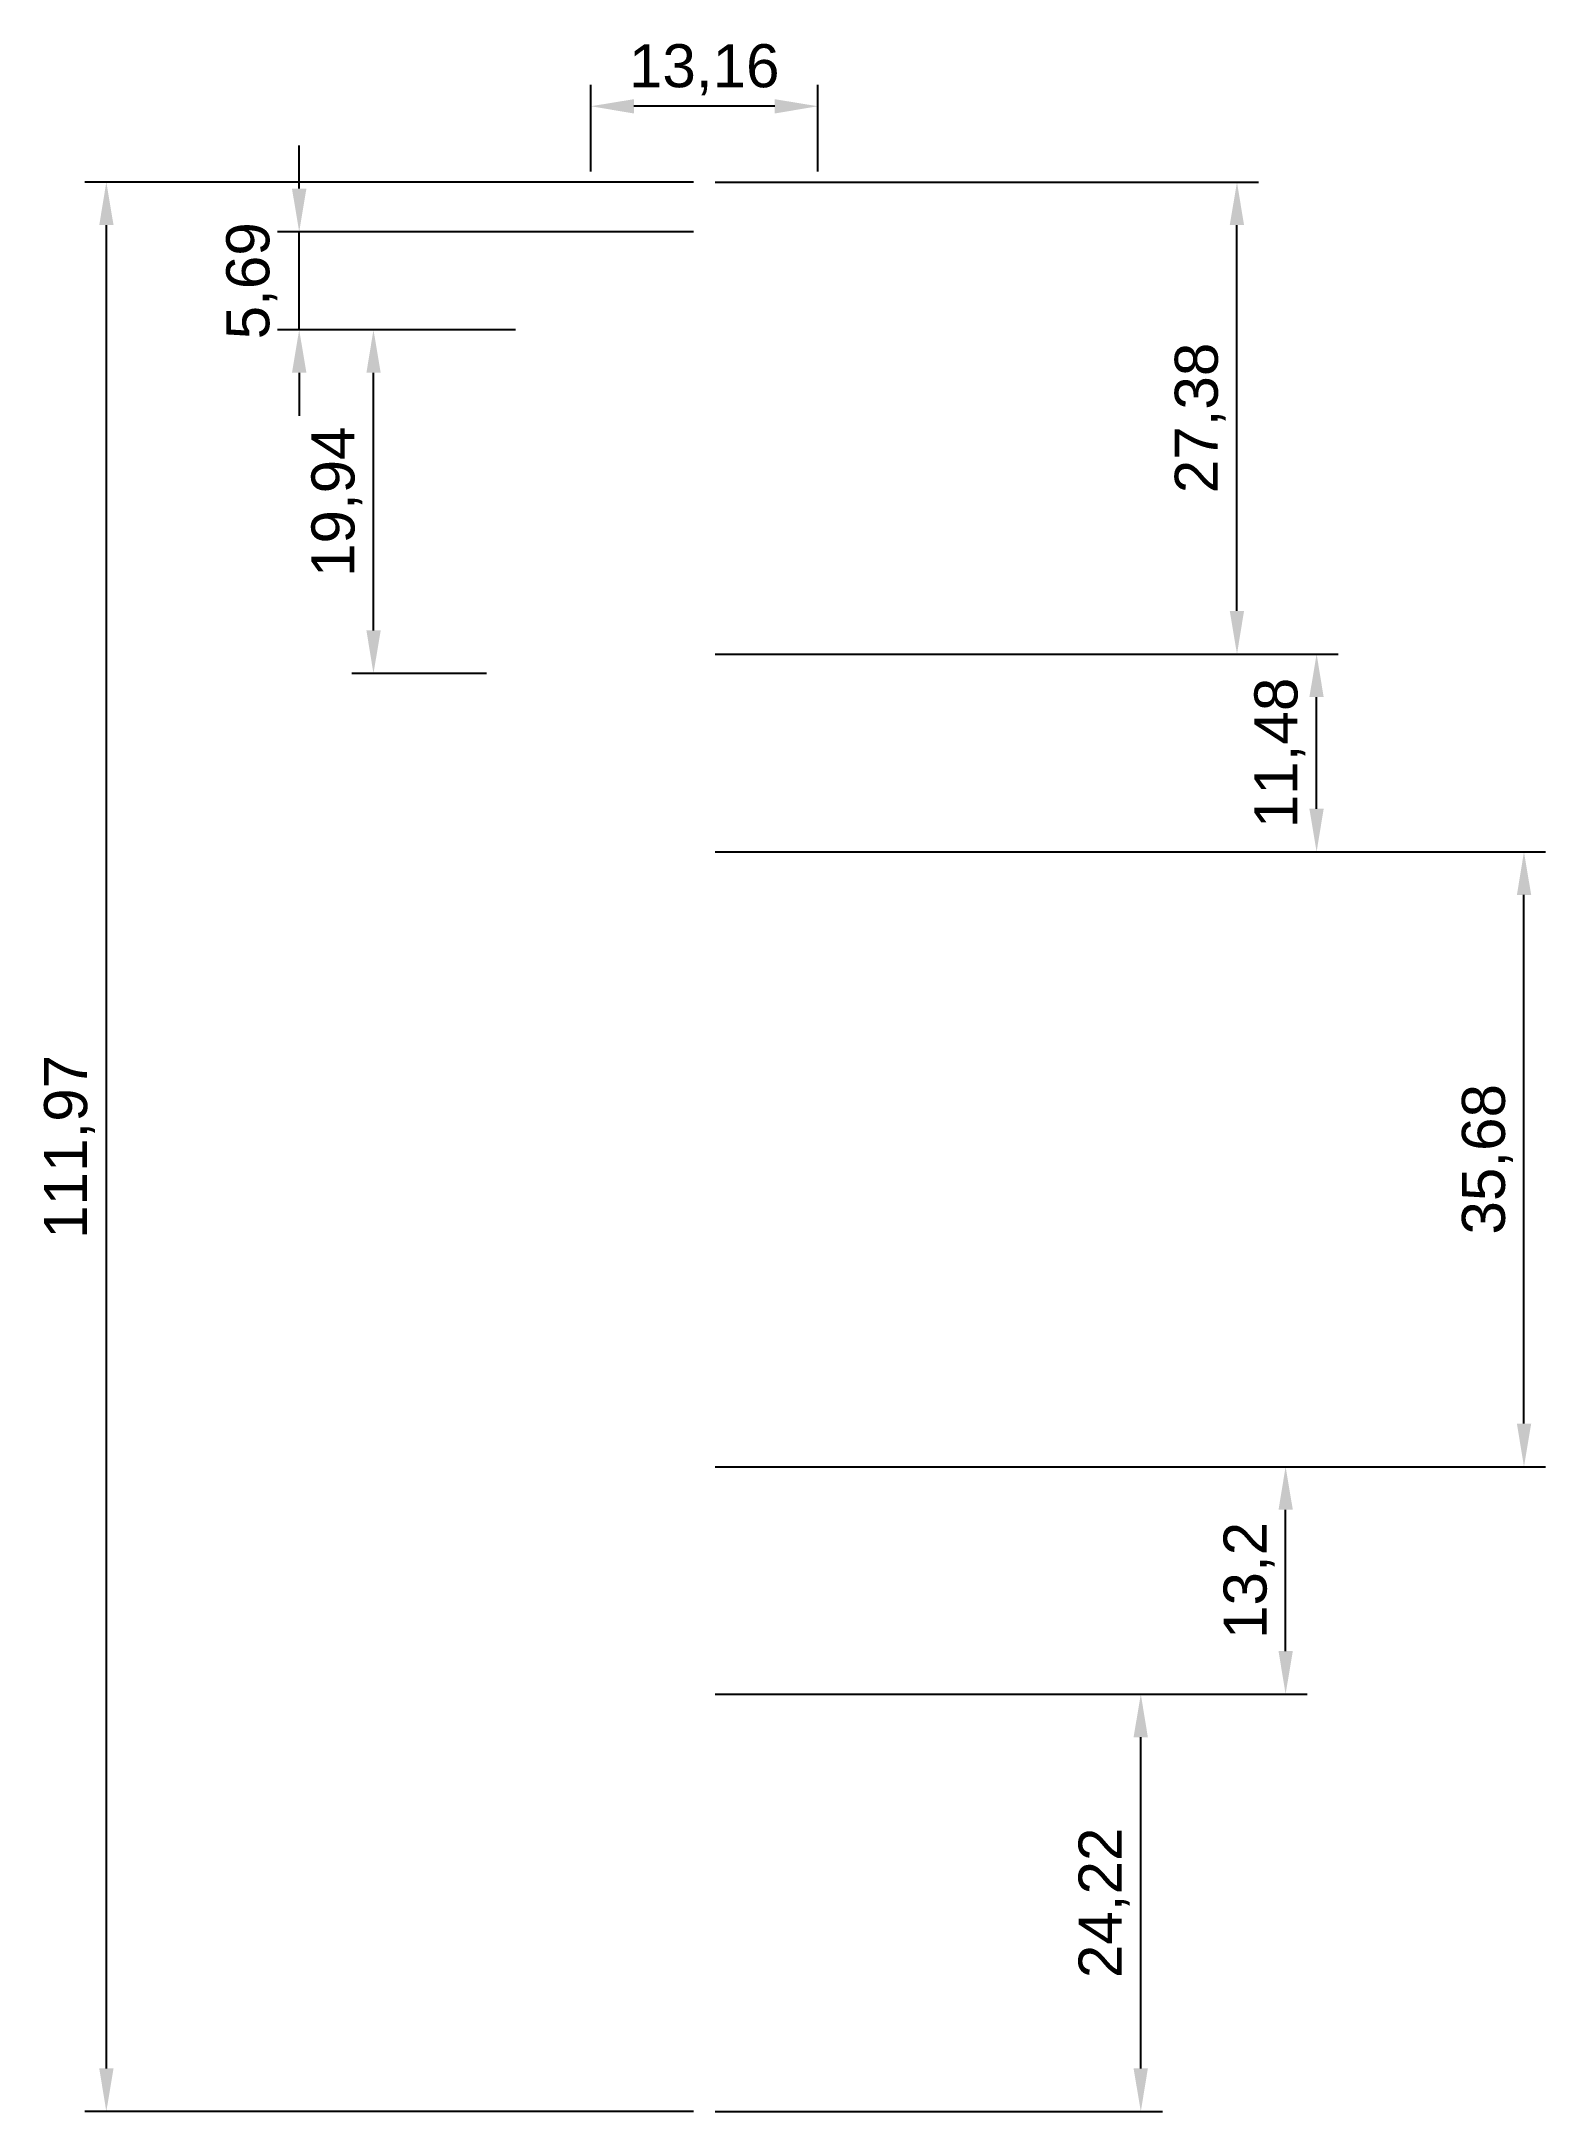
# Model space of a CAD drawing. Header units: centimetres. Extents: x 3776 to 3863, y 1882 to 2002.
import ezdxf

# ---------------------------------------------------------------- set-up
doc = ezdxf.new("R2010")
doc.units = ezdxf.units.CM
doc.styles.get("Standard").update_dxf_attribs({"font": 'arial.ttf'})
doc.dimstyles.new('ISO-25', dxfattribs={"dimtxt": 2.5, "dimasz": 2.5, "dimexe": 1.25, "dimexo": 0.625, "dimtad": 1, "dimtxsty": 'Standard', "dimcen": 2.5, "dimadec": 0, "dimazin": 0, "dimtfac": 1, "dimtmove": 0, "dimatfit": 3, "dimfxl": 1, "dimarcsym": 0})

# ---------------------------------------------------------------- blocks, each defined once
blk = doc.blocks.new('*D2')
at = {"color": 0, "lineweight": -2, "transparency": 16777216}
for p, q in [((3813.61, 1993.68), (3778.29, 1993.68)), ((3779.54, 1991.18), (3779.54, 1884.21)), ((3813.61, 1881.71), (3778.29, 1881.71))]:
    blk.add_line(p, q, dxfattribs=at)
at = {"color": 0, "transparency": 16777216}
for points in [[(3779.13, 1991.18), (3779.96, 1991.18), (3779.54, 1993.68)], [(3779.13, 1884.21), (3779.96, 1884.21), (3779.54, 1881.71)]]:
    blk.add_solid(points, dxfattribs=at)
at = {"layer": 'Defpoints', "color": 0, "transparency": 16777216}
for p in [(3814.23, 1993.68), (3779.54, 1881.71), (3814.23, 1881.71)]:
    blk.add_point(p, dxfattribs=at)
at = {"color": 0, "transparency": 16777216, "insert": (3777.41, 1937.69), "char_height": 2.5, "attachment_point": 5, "rotation": 90}
blk.add_mtext('111,97', dxfattribs=at)
blk = doc.blocks.new('*D3')
at = {"color": 0, "lineweight": -2, "transparency": 16777216}
for p, q in [((3807.65, 1994.3), (3807.65, 1999.33)), ((3820.82, 1994.3), (3820.82, 1999.33)), ((3818.32, 1998.08), (3810.15, 1998.08))]:
    blk.add_line(p, q, dxfattribs=at)
at = {"color": 0, "transparency": 16777216}
for points in [[(3810.15, 1998.49), (3810.15, 1997.66), (3807.65, 1998.08)], [(3818.32, 1998.49), (3818.32, 1997.66), (3820.82, 1998.08)]]:
    blk.add_solid(points, dxfattribs=at)
at = {"layer": 'Defpoints', "color": 0, "transparency": 16777216}
for p in [(3807.65, 1998.08), (3807.65, 1993.68), (3820.82, 1993.68)]:
    blk.add_point(p, dxfattribs=at)
at = {"color": 0, "transparency": 16777216, "insert": (3814.23, 2000.2), "char_height": 2.5, "attachment_point": 5}
blk.add_mtext('13,16', dxfattribs=at)
blk = doc.blocks.new('*D4')
at = {"color": 0, "lineweight": -2, "transparency": 16777216}
for p, q in [((3814.86, 1954.81), (3863.04, 1954.81)), ((3861.79, 1921.63), (3861.79, 1952.31)), ((3814.86, 1919.13), (3863.04, 1919.13))]:
    blk.add_line(p, q, dxfattribs=at)
at = {"color": 0, "transparency": 16777216}
for points in [[(3861.38, 1952.31), (3862.21, 1952.31), (3861.79, 1954.81)], [(3861.38, 1921.63), (3862.21, 1921.63), (3861.79, 1919.13)]]:
    blk.add_solid(points, dxfattribs=at)
at = {"layer": 'Defpoints', "color": 0, "transparency": 16777216}
for p in [(3814.23, 1954.81), (3861.79, 1954.81), (3814.23, 1919.13)]:
    blk.add_point(p, dxfattribs=at)
at = {"color": 0, "transparency": 16777216, "insert": (3859.67, 1936.97), "char_height": 2.5, "attachment_point": 5, "rotation": 90}
blk.add_mtext('35,68', dxfattribs=at)
blk = doc.blocks.new('*D5')
at = {"color": 0, "lineweight": -2, "transparency": 16777216}
for p, q in [((3814.86, 1966.29), (3851.01, 1966.29)), ((3849.76, 1957.31), (3849.76, 1963.79)), ((3814.86, 1954.81), (3851.01, 1954.81))]:
    blk.add_line(p, q, dxfattribs=at)
at = {"color": 0, "transparency": 16777216}
for points in [[(3849.34, 1963.79), (3850.17, 1963.79), (3849.76, 1966.29)], [(3849.34, 1957.31), (3850.17, 1957.31), (3849.76, 1954.81)]]:
    blk.add_solid(points, dxfattribs=at)
at = {"layer": 'Defpoints', "color": 0, "transparency": 16777216}
for p in [(3814.23, 1966.29), (3849.76, 1966.29), (3814.23, 1954.81)]:
    blk.add_point(p, dxfattribs=at)
at = {"color": 0, "transparency": 16777216, "insert": (3847.63, 1960.55), "char_height": 2.5, "attachment_point": 5, "rotation": 90}
blk.add_mtext('11,48', dxfattribs=at)
blk = doc.blocks.new('*D6')
at = {"color": 0, "lineweight": -2, "transparency": 16777216}
for p, q in [((3814.86, 1993.68), (3846.39, 1993.68)), ((3845.14, 1968.79), (3845.14, 1991.18)), ((3814.86, 1966.29), (3846.39, 1966.29))]:
    blk.add_line(p, q, dxfattribs=at)
at = {"color": 0, "transparency": 16777216}
for points in [[(3844.72, 1991.18), (3845.55, 1991.18), (3845.14, 1993.68)], [(3844.72, 1968.79), (3845.55, 1968.79), (3845.14, 1966.29)]]:
    blk.add_solid(points, dxfattribs=at)
at = {"layer": 'Defpoints', "color": 0, "transparency": 16777216}
for p in [(3814.23, 1993.68), (3845.14, 1993.68), (3814.23, 1966.29)]:
    blk.add_point(p, dxfattribs=at)
at = {"color": 0, "transparency": 16777216, "insert": (3843.01, 1979.99), "char_height": 2.5, "attachment_point": 5, "rotation": 90}
blk.add_mtext('27,38', dxfattribs=at)
blk = doc.blocks.new('*D8')
at = {"color": 0, "lineweight": -2, "transparency": 16777216}
for p, q in [((3814.86, 1905.93), (3840.81, 1905.93)), ((3839.56, 1884.21), (3839.56, 1903.43)), ((3814.86, 1881.71), (3840.81, 1881.71))]:
    blk.add_line(p, q, dxfattribs=at)
at = {"color": 0, "transparency": 16777216}
for points in [[(3839.14, 1903.43), (3839.97, 1903.43), (3839.56, 1905.93)], [(3839.14, 1884.21), (3839.97, 1884.21), (3839.56, 1881.71)]]:
    blk.add_solid(points, dxfattribs=at)
at = {"layer": 'Defpoints', "color": 0, "transparency": 16777216}
for p in [(3814.23, 1905.93), (3839.56, 1905.93), (3814.23, 1881.71)]:
    blk.add_point(p, dxfattribs=at)
at = {"color": 0, "transparency": 16777216, "insert": (3837.43, 1893.82), "char_height": 2.5, "attachment_point": 5, "rotation": 90}
blk.add_mtext('24,22', dxfattribs=at)
blk = doc.blocks.new('*D9')
at = {"color": 0, "lineweight": -2, "transparency": 16777216}
for p, q in [((3823.27, 1919.13), (3849.21, 1919.13)), ((3847.96, 1908.43), (3847.96, 1916.63)), ((3823.27, 1905.93), (3849.21, 1905.93))]:
    blk.add_line(p, q, dxfattribs=at)
at = {"color": 0, "transparency": 16777216}
for points in [[(3847.55, 1916.63), (3848.38, 1916.63), (3847.96, 1919.13)], [(3847.55, 1908.43), (3848.38, 1908.43), (3847.96, 1905.93)]]:
    blk.add_solid(points, dxfattribs=at)
at = {"layer": 'Defpoints', "color": 0, "transparency": 16777216}
for p in [(3822.64, 1919.13), (3847.96, 1919.13), (3822.64, 1905.93)]:
    blk.add_point(p, dxfattribs=at)
at = {"color": 0, "transparency": 16777216, "insert": (3845.84, 1912.53), "char_height": 2.5, "attachment_point": 5, "rotation": 90}
blk.add_mtext('13,2', dxfattribs=at)
blk = doc.blocks.new('*D11')
at = {"color": 0, "lineweight": -2, "transparency": 16777216}
for p, q in [((3803.28, 1985.11), (3793.79, 1985.11)), ((3795.04, 1967.66), (3795.04, 1982.61)), ((3801.59, 1965.16), (3793.79, 1965.16))]:
    blk.add_line(p, q, dxfattribs=at)
at = {"color": 0, "transparency": 16777216}
for points in [[(3794.63, 1982.61), (3795.46, 1982.61), (3795.04, 1985.11)], [(3794.63, 1967.66), (3795.46, 1967.66), (3795.04, 1965.16)]]:
    blk.add_solid(points, dxfattribs=at)
at = {"layer": 'Defpoints', "color": 0, "transparency": 16777216}
for p in [(3795.04, 1985.11), (3803.91, 1985.11), (3802.21, 1965.16)]:
    blk.add_point(p, dxfattribs=at)
at = {"color": 0, "transparency": 16777216, "insert": (3792.92, 1975.13), "char_height": 2.5, "attachment_point": 5, "rotation": 90}
blk.add_mtext('19,94', dxfattribs=at)
blk = doc.blocks.new('*D13')
at = {"color": 0, "lineweight": -2, "transparency": 16777216}
for p, q in [((3790.73, 1993.3), (3790.73, 1995.8)), ((3813.61, 1990.8), (3789.48, 1990.8)), ((3790.73, 1985.11), (3790.73, 1990.8)), ((3803.28, 1985.11), (3789.48, 1985.11)), ((3790.73, 1982.61), (3790.73, 1980.11))]:
    blk.add_line(p, q, dxfattribs=at)
at = {"color": 0, "transparency": 16777216}
for points in [[(3790.31, 1993.3), (3791.15, 1993.3), (3790.73, 1990.8)], [(3790.31, 1982.61), (3791.15, 1982.61), (3790.73, 1985.11)]]:
    blk.add_solid(points, dxfattribs=at)
at = {"layer": 'Defpoints', "color": 0, "transparency": 16777216}
for p in [(3790.73, 1990.8), (3814.23, 1990.8), (3803.91, 1985.11)]:
    blk.add_point(p, dxfattribs=at)
at = {"color": 0, "transparency": 16777216, "insert": (3787.98, 1987.95), "char_height": 2.5, "attachment_point": 5, "rotation": 90}
blk.add_mtext('5,69', dxfattribs=at)

msp = doc.modelspace()

# ---------------------------------------------------------------- dimensions: what is measured, and where the dimension line sits
at = {"color": 0}
dim = msp.add_linear_dim(base=(3807.653, 1998.075), p1=(3820.816, 1993.677), p2=(3807.653, 1993.677), dimstyle='ISO-25', dxfattribs=at)
dim.commit()
dim.dimension.update_dxf_attribs({"geometry": '*D3', "text_midpoint": (3814.234, 2000.203)})
at = {"color": 55, "true_color": 0xb19359}
dim = msp.add_linear_dim(base=(3790.73, 1990.797), p1=(3803.908, 1985.105), p2=(3814.234, 1990.797), angle=90, dimstyle='ISO-25', override={"dimtmove": 1}, dxfattribs=at)
dim.commit()
dim.dimension.update_dxf_attribs({"geometry": '*D13', "text_midpoint": (3790.105, 1987.951), "dimtype": 160})
at = {"color": 13, "true_color": 0xbf6149}
dim = msp.add_linear_dim(base=(3779.542, 1881.706), p1=(3814.234, 1993.677), p2=(3814.234, 1881.706), angle=90, dimstyle='ISO-25', dxfattribs=at)
dim.commit()
dim.dimension.update_dxf_attribs({"geometry": '*D2', "text_midpoint": (3777.415, 1937.691)})
at = {"color": 0}
for base, p1, p2, picture, middle in [((3845.138, 1993.677), (3814.234, 1966.294), (3814.234, 1993.677), '*D6', (3843.01, 1979.985)), ((3847.964, 1919.13), (3822.641, 1905.93), (3822.641, 1919.13), '*D9', (3845.836, 1912.53))]:
    dim = msp.add_linear_dim(base=base, p1=p1, p2=p2, angle=90, dimstyle='ISO-25', override={"dimtmove": 1}, dxfattribs=at)
    dim.commit()
    dim.dimension.update_dxf_attribs({"geometry": picture, "text_midpoint": middle})
at = {"color": 55, "true_color": 0xb19359}
dim = msp.add_linear_dim(base=(3795.045, 1985.105), p1=(3802.21, 1965.161), p2=(3803.908, 1985.105), angle=90, dimstyle='ISO-25', dxfattribs=at)
dim.commit()
dim.dimension.update_dxf_attribs({"geometry": '*D11', "text_midpoint": (3792.917, 1975.133)})
at = {"color": 0}
for base, p1, p2, picture, middle in [((3849.756, 1966.294), (3814.234, 1954.81), (3814.234, 1966.294), '*D5', (3847.629, 1960.552)), ((3861.794, 1954.809), (3814.234, 1919.131), (3814.234, 1954.809), '*D4', (3859.667, 1936.97)), ((3839.557, 1905.93), (3814.234, 1881.706), (3814.234, 1905.93), '*D8', (3837.43, 1893.818))]:
    dim = msp.add_linear_dim(base=base, p1=p1, p2=p2, angle=90, dimstyle='ISO-25', dxfattribs=at)
    dim.commit()
    dim.dimension.update_dxf_attribs({"geometry": picture, "text_midpoint": middle})

doc.saveas('drawing.dxf')
